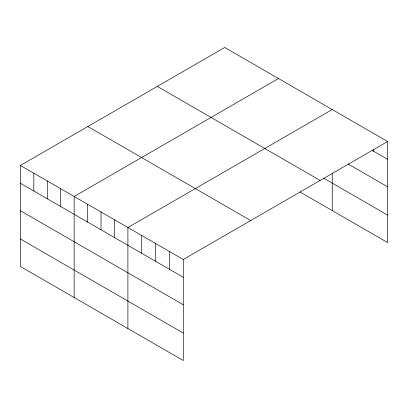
<?xml version="1.0" encoding="UTF-8"?>
<svg xmlns="http://www.w3.org/2000/svg" width="408" height="408" viewBox="0 0 408 408"><rect width="100%" height="100%" fill="white"/><g stroke="black" fill="none" stroke-linecap="round" stroke-linejoin="round"><path stroke-width="0.61" d="M387.6 141.515L183.274 259.483L183.274 360.519L20.4 266.485L20.4 165.449L224.726 47.481L387.6 141.515L387.6 242.551L299.972 191.959M278.475 78.514L74.149 196.483L74.149 297.514M332.224 109.548L127.898 227.511L127.898 328.547M372.157 150.399L387.6 159.314M348.197 164.036L387.6 186.782M323.62 178.148L387.6 215.082M157.299 86.409L320.173 180.448M87.827 126.521L250.701 220.555M20.4 165.449L183.274 259.483M20.4 183.248L183.274 277.282M20.4 210.717L183.274 304.75M20.4 239.017L183.274 333.05M373.754 149.415L373.754 151.322M332.224 173.267L332.224 210.579M169.432 251.491L169.432 269.29M155.586 243.5L155.586 261.293M141.739 235.503L141.739 253.302M114.459 219.754L114.459 237.553M101.021 211.997L101.021 229.796M87.587 204.24L87.587 222.039M60.71 188.72L60.71 206.519M47.272 180.963L47.272 198.762M33.838 173.206L33.838 191.005"/></g></svg>
